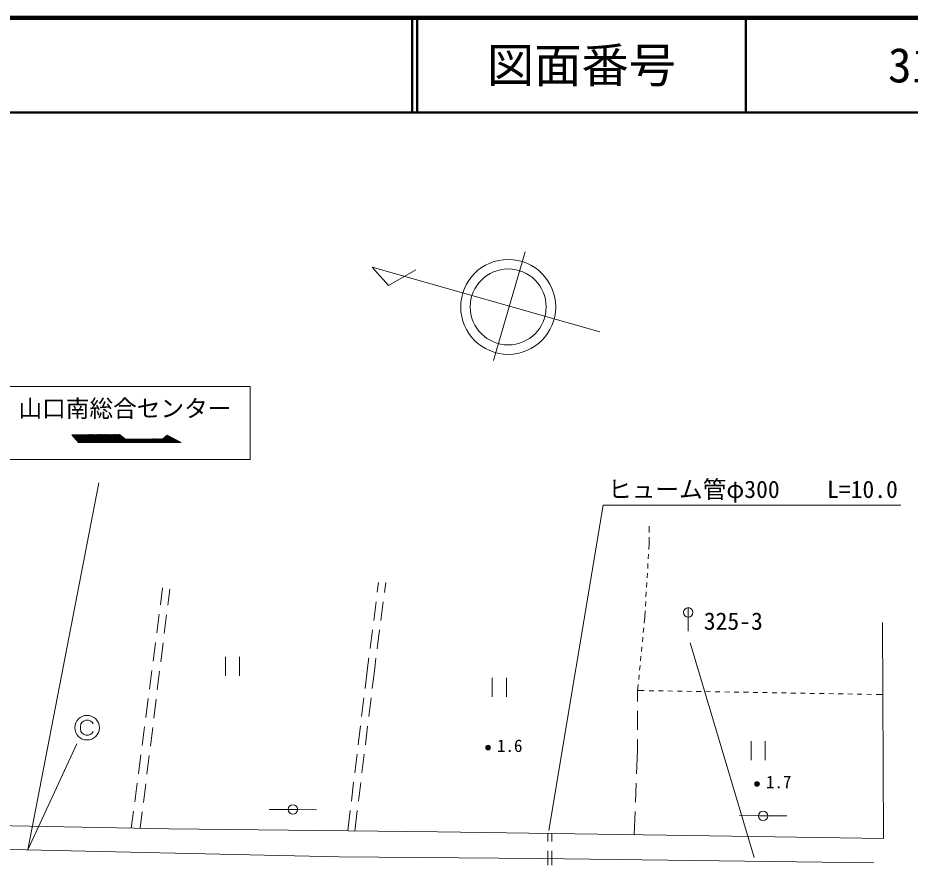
# Model space of a CAD drawing. Units: millimetres, scale not verified. Extents: x 40000 to 680000, y 20000 to 380000.
# Drawn here: x 467069 to 561345, y 290427 to 380000 of the extents above; entities that cross this region are included whole.
import ezdxf
from ezdxf.enums import TextEntityAlignment as Align

# ---------------------------------------------------------------- set-up
doc = ezdxf.new("R2010")
doc.units = ezdxf.units.MM
doc.header["$LTSCALE"] = 1000
for name, color, linetype, lineweight in [('M-BGD', 7, 'Continuous', 13), ('M-BMK-SRVR', 3, 'Continuous', 13), ('M-STR-HTXT', 7, 'Continuous', 13), ('M-STR-STRC', 7, 'Continuous', 13), ('M-STR-STRD', 7, 'Continuous', 13), ('M-TTL', 2, 'Continuous', 140), ('M-TTL-LINE', 7, 'Continuous', 50)]:
    doc.layers.add(name, color=color, linetype=linetype, lineweight=lineweight)
doc.layers.add('M-BGD-HTXT', color=7, linetype='Continuous')
doc.layers.add('M-TTL-TXT', color=7, linetype='Continuous')
doc.styles.add('ＭＳ ゴシック', font='')
doc.styles.get('ＭＳ ゴシック').set_extended_font_data('MS Gothic')

msp = doc.modelspace()

# ---------------------------------------------------------------- linework, layer by layer
at = {"layer": 'M-BGD'}
for p, q in [((533772, 325611), (533772, 326276)), ((533733, 323797), (533772, 324446)), ((533772, 324446), (533772, 325111)), ((533673, 322799), (533703, 323298)), ((533613, 321801), (533643, 322300)), ((533553, 320803), (533583, 321302)), ((482125, 317947), (482357, 319728)), ((483111, 319620), (482899, 317895)), ((505050, 319270), (505185, 320320)), ((505803, 319261), (505938, 320311)), ((533494, 319804), (533523, 320303)), ((533434, 318806), (533464, 319305)), ((504666, 316295), (504922, 318279)), ((505419, 316286), (505675, 318269)), ((533374, 317808), (533404, 318307)), ((481738, 314972), (481996, 316956)), ((482777, 316902), (482534, 314917)), ((533305, 316660), (533344, 317309)), ((533242, 316011), (533305, 316660)), ((558512, 293251), (558423, 316070)), ((504282, 313320), (504538, 315303)), ((505036, 313311), (505291, 315294)), ((533146, 315016), (533194, 315513)), ((481351, 311998), (481609, 313981)), ((533049, 314020), (533097, 314518)), ((482412, 313924), (482168, 311939)), ((532953, 313025), (533001, 313523)), ((488998, 312440), (488998, 310440)), ((490498, 312440), (490498, 310440)), ((504019, 311278), (504154, 312328)), ((504772, 311269), (504908, 312319)), ((532856, 312030), (532904, 312527)), ((503756, 309115), (504019, 311278)), ((504509, 309106), (504772, 311269)), ((532760, 311034), (532808, 311532)), ((480963, 309023), (481221, 311006)), ((482046, 310947), (481803, 308962)), ((517199, 310215), (517199, 308215)), ((518699, 310215), (518699, 308215)), ((532663, 310039), (532711, 310537)), ((532552, 308892), (532615, 309541)), ((533254, 308881), (532552, 308892)), ((532552, 308892), (532552, 307726)), ((534254, 308864), (533754, 308872)), ((535254, 308848), (534754, 308856)), ((536253, 308831), (535753, 308839)), ((537253, 308814), (536753, 308823)), ((538253, 308798), (537753, 308806)), ((539253, 308781), (538753, 308789)), ((540253, 308765), (539753, 308773)), ((541253, 308748), (540753, 308756)), ((542253, 308731), (541753, 308740)), ((543252, 308715), (542753, 308723)), ((544252, 308698), (543752, 308706)), ((545252, 308682), (544752, 308690)), ((546252, 308665), (545752, 308673)), ((547252, 308648), (546752, 308657)), ((548252, 308632), (547752, 308640)), ((549252, 308615), (548752, 308623)), ((550252, 308599), (549752, 308607)), ((551251, 308582), (550751, 308590)), ((552251, 308565), (551751, 308574)), ((553251, 308549), (552751, 308557)), ((554251, 308532), (553751, 308540)), ((555251, 308516), (554751, 308524)), ((556251, 308499), (555751, 308507)), ((557251, 308482), (556751, 308491)), ((558453, 308462), (557750, 308474)), ((480576, 306048), (480834, 308031)), ((481681, 307969), (481437, 305984)), ((503393, 306137), (503635, 308122)), ((504146, 306128), (504388, 308113)), ((532552, 306726), (532552, 304726)), ((473868, 305546), (473738, 305351)), ((474063, 305676), (473868, 305546)), ((474258, 305741), (474063, 305676)), ((474518, 305741), (474258, 305741)), ((474713, 305676), (474518, 305741)), ((474908, 305546), (474713, 305676)), ((475038, 305351), (474908, 305546)), ((473738, 305351), (473673, 305091)), ((473673, 305091), (473673, 304831)), ((473673, 304831), (473738, 304571)), ((473738, 304571), (473868, 304376)), ((474908, 304376), (475038, 304571)), ((480188, 303073), (480447, 305056)), ((481316, 304991), (481072, 303006)), ((503030, 303159), (503272, 305144)), ((503783, 303150), (504025, 305135)), ((473868, 304376), (474063, 304246)), ((474063, 304246), (474258, 304181)), ((474258, 304181), (474518, 304181)), ((474518, 304181), (474713, 304246)), ((474713, 304246), (474908, 304376)), ((532552, 303726), (532552, 302560)), ((544539, 303542), (544539, 301542)), ((546039, 303542), (546039, 301542)), ((479801, 300098), (480059, 302081)), ((480950, 302014), (480707, 300029)), ((502667, 300181), (502909, 302166)), ((503421, 300172), (503663, 302157)), ((532552, 302560), (532448, 300098)), ((479414, 297123), (479672, 299106)), ((480585, 299036), (480341, 297051)), ((502305, 297203), (502546, 299188)), ((503058, 297194), (503300, 299179)), ((532406, 299099), (532321, 297100)), ((479053, 294351), (479285, 296132)), ((480219, 296058), (480008, 294333)), ((495635, 296318), (493635, 296323)), ((495635, 296317), (496635, 296317)), ((496635, 296310), (498634, 296283)), ((501920, 294047), (502184, 296210)), ((502674, 294038), (502937, 296201)), ((532279, 296101), (532175, 293639)), ((545309, 295642), (543309, 295669)), ((545309, 295635), (546309, 295635)), ((546309, 295637), (548309, 295647)), ((523049, 293768), (523052, 292933)), ((523480, 293762), (523484, 292927)), ((523057, 291934), (523063, 290434)), ((523488, 291927), (523494, 290427))]:
    msp.add_line(p, q, dxfattribs=at)
msp.add_lwpolyline([(558512, 293251), (535550, 293592), (511403, 293933), (483059, 294273), (457155, 294776)], dxfattribs=at)
for centre, radius in [((474388, 304961), 1300), ((516756, 302856), 250), ((516756, 302856), 204), ((516756, 302856), 159), ((516756, 302856), 114), ((516756, 302856), 68.2), ((516756, 302856), 22.7), ((545172, 299020), 250), ((545172, 299020), 204), ((545172, 299020), 159), ((545172, 299020), 114), ((545172, 299020), 68.2), ((545172, 299020), 22.7), ((496135, 296317), 500), ((545809, 295635), 500)]:
    msp.add_circle(centre, radius, dxfattribs=at)
at = {"layer": 'M-BMK-SRVR'}
for p, q in [((517340, 343771), (520654, 355251)), ((504506, 353651), (506220, 351698)), ((528546, 346792), (504506, 353651)), ((506220, 351698), (509135, 353357))]:
    msp.add_line(p, q, dxfattribs=at)
for radius in [5016, 4013]:
    msp.add_circle((518877, 349439), radius, dxfattribs=at)
at = {"layer": 'M-STR-HTXT'}
for p, q in [((523187, 294101), (528910, 328491)), ((528910, 328491), (560360, 328491))]:
    msp.add_line(p, q, dxfattribs=at)
at = {"layer": 'M-STR-STRC'}
for p, q in [((472791, 335897), (472821, 335925)), ((472808, 335925), (473587, 335097)), ((472845, 335835), (472942, 335926)), ((472899, 335772), (473064, 335927)), ((472921, 335926), (473700, 335097)), ((472954, 335710), (473186, 335928)), ((473008, 335647), (473307, 335928)), ((473034, 335927), (473814, 335097)), ((473062, 335584), (473429, 335929)), ((473117, 335522), (473550, 335930)), ((473147, 335927), (473927, 335097)), ((473171, 335459), (473672, 335930)), ((473225, 335397), (473794, 335931)), ((473260, 335928), (474041, 335097)), ((473279, 335334), (473915, 335932)), ((473334, 335272), (474037, 335933)), ((473373, 335929), (474154, 335098)), ((473388, 335209), (474159, 335933)), ((473442, 335146), (474280, 335934)), ((473486, 335929), (474268, 335098)), ((473510, 335097), (474402, 335935)), ((473599, 335930), (474381, 335098)), ((473632, 335097), (474523, 335936)), ((473712, 335931), (474495, 335098)), ((473753, 335097), (474645, 335936)), ((473825, 335931), (474608, 335098)), ((473874, 335097), (474767, 335937)), ((473938, 335932), (474722, 335098)), ((473995, 335097), (474888, 335938)), ((474051, 335933), (474835, 335099)), ((474116, 335098), (475010, 335938)), ((474164, 335933), (474949, 335099)), ((474237, 335098), (475132, 335939)), ((474277, 335934), (475062, 335099)), ((474358, 335098), (475253, 335940)), ((474390, 335935), (475176, 335099)), ((474479, 335098), (475375, 335941)), ((474503, 335935), (475289, 335099)), ((474600, 335098), (475496, 335941)), ((474616, 335936), (475403, 335099)), ((474721, 335098), (475618, 335942)), ((474729, 335937), (475516, 335100)), ((474842, 335099), (475740, 335943)), ((474842, 335937), (475630, 335100)), ((474955, 335938), (475743, 335100)), ((474963, 335099), (475861, 335944)), ((475068, 335939), (475857, 335100)), ((475084, 335099), (475983, 335944)), ((475181, 335939), (475970, 335100)), ((475205, 335099), (476105, 335945)), ((475294, 335940), (476084, 335100)), ((475326, 335099), (476226, 335946)), ((475407, 335941), (476197, 335100)), ((475447, 335099), (476348, 335946)), ((475520, 335942), (476311, 335101)), ((475568, 335100), (476470, 335947)), ((475633, 335942), (476424, 335101)), ((475689, 335100), (476591, 335948)), ((475746, 335943), (476537, 335101)), ((475810, 335100), (476713, 335949)), ((475859, 335944), (476651, 335101)), ((475931, 335100), (476834, 335949)), ((475972, 335944), (476764, 335101)), ((476052, 335100), (476956, 335950)), ((476085, 335945), (476878, 335101)), ((476173, 335100), (477078, 335951)), ((476198, 335946), (476991, 335102)), ((476294, 335101), (477199, 335952)), ((476311, 335946), (477105, 335102)), ((476415, 335101), (477321, 335952)), ((476424, 335947), (477218, 335102)), ((476536, 335101), (477443, 335953)), ((476537, 335948), (477332, 335102)), ((476650, 335948), (477445, 335102)), ((476657, 335101), (477564, 335954)), ((476763, 335949), (477559, 335102)), ((476778, 335101), (477686, 335954)), ((476876, 335950), (477672, 335102)), ((476899, 335101), (477802, 335950)), ((476989, 335950), (477786, 335103)), ((477020, 335102), (477869, 335900)), ((477102, 335951), (477899, 335103)), ((477142, 335102), (477936, 335849)), ((477215, 335952), (478013, 335103)), ((477263, 335102), (478003, 335798)), ((477328, 335952), (478126, 335103)), ((477384, 335102), (478070, 335748)), ((477441, 335953), (478240, 335103)), ((477505, 335102), (478138, 335697)), ((477554, 335954), (478353, 335103)), ((477626, 335102), (478205, 335647)), ((477667, 335954), (478467, 335104)), ((477780, 335955), (478580, 335104)), ((478132, 335701), (478694, 335104)), ((482104, 335109), (482892, 335849)), ((482225, 335109), (482970, 335809)), ((482346, 335109), (483048, 335769)), ((482467, 335109), (483126, 335729)), ((482588, 335109), (483204, 335688)), ((482605, 335658), (483120, 335110)), ((482668, 335712), (483234, 335110)), ((482709, 335109), (483282, 335648)), ((482731, 335765), (483347, 335110)), ((482794, 335819), (483461, 335110)), ((482868, 335862), (483574, 335111)), ((483089, 335748), (483688, 335111)), ((483310, 335634), (483801, 335111)), ((477747, 335103), (478272, 335596)), ((477868, 335103), (478339, 335546)), ((477989, 335103), (478406, 335495)), ((478110, 335103), (478489, 335460)), ((478231, 335103), (478611, 335460)), ((478352, 335103), (478732, 335461)), ((478473, 335104), (478854, 335462)), ((478473, 335459), (478807, 335104)), ((478586, 335460), (478921, 335104)), ((478594, 335104), (478976, 335463)), ((478699, 335461), (479034, 335104)), ((478715, 335104), (479098, 335464)), ((478812, 335462), (479148, 335105)), ((478836, 335104), (479219, 335464)), ((478925, 335462), (479261, 335105)), ((478957, 335104), (479341, 335465)), ((479038, 335463), (479375, 335105)), ((479078, 335104), (479463, 335466)), ((479151, 335464), (479488, 335105)), ((479199, 335105), (479584, 335467)), ((479264, 335465), (479602, 335105)), ((479320, 335105), (479706, 335468)), ((479377, 335465), (479715, 335105)), ((479441, 335105), (479828, 335468)), ((479490, 335466), (479829, 335105)), ((479562, 335105), (479950, 335469)), ((479603, 335467), (479942, 335106)), ((479683, 335105), (480071, 335470)), ((479716, 335468), (480056, 335106)), ((479804, 335105), (480193, 335471)), ((479828, 335468), (480169, 335106)), ((479925, 335106), (480315, 335472)), ((479941, 335469), (480283, 335106)), ((480046, 335106), (480436, 335472)), ((480054, 335470), (480396, 335106)), ((480167, 335106), (480558, 335473)), ((480167, 335471), (480510, 335106)), ((480280, 335471), (480623, 335107)), ((480288, 335106), (480680, 335474)), ((480393, 335472), (480737, 335107)), ((480409, 335106), (480802, 335475)), ((480506, 335473), (480850, 335107)), ((480530, 335106), (480923, 335476)), ((480619, 335474), (480964, 335107)), ((480652, 335107), (481045, 335477)), ((480732, 335474), (481077, 335107)), ((480773, 335107), (481167, 335477)), ((480845, 335475), (481191, 335107)), ((480894, 335107), (481288, 335478)), ((480958, 335476), (481304, 335107)), ((481015, 335107), (481410, 335479)), ((481071, 335477), (481418, 335108)), ((481136, 335107), (481532, 335480)), ((481184, 335477), (481531, 335108)), ((481257, 335107), (481654, 335481)), ((481297, 335478), (481645, 335108)), ((481378, 335108), (481775, 335481)), ((481410, 335479), (481758, 335108)), ((481499, 335108), (481897, 335482)), ((481522, 335480), (481872, 335108)), ((481620, 335108), (482019, 335483)), ((481635, 335480), (481985, 335108)), ((481741, 335108), (482140, 335484)), ((481748, 335481), (482099, 335109)), ((481861, 335482), (482212, 335109)), ((481862, 335108), (482262, 335485)), ((481974, 335483), (482326, 335109)), ((481983, 335108), (482384, 335485)), ((482087, 335483), (482439, 335109)), ((482200, 335484), (482553, 335109)), ((482313, 335485), (482666, 335109)), ((482416, 335497), (482780, 335109)), ((482479, 335550), (482893, 335110)), ((482542, 335604), (483007, 335110)), ((482830, 335110), (483360, 335608)), ((482951, 335110), (483438, 335567)), ((483072, 335110), (483516, 335527)), ((483193, 335110), (483594, 335487)), ((483314, 335110), (483672, 335446)), ((483435, 335110), (483750, 335406)), ((483531, 335519), (483915, 335111)), ((483556, 335111), (483828, 335366)), ((483677, 335111), (483906, 335326)), ((483752, 335405), (484028, 335111)), ((483798, 335111), (483984, 335285)), ((483919, 335111), (484062, 335245)), ((483973, 335291), (484142, 335111)), ((484040, 335111), (484140, 335205)), ((484162, 335111), (484218, 335164)), ((484194, 335177), (484255, 335112)), ((484283, 335112), (484296, 335124)), ((468129, 292053), (475643, 330830)), ((537893, 317651), (537893, 315151)), ((544854, 291220), (538108, 313931)), ((468129, 292053), (473311, 303239))]:
    msp.add_line(p, q, dxfattribs=at)
for points in [[(491625, 333326), (465508, 333326), (465508, 341038), (491625, 341031)], [(477796, 335955), (478453, 335459), (482403, 335486), (482854, 335869), (484320, 335112), (473485, 335097), (472767, 335925)]]:
    msp.add_lwpolyline(points, close=True, dxfattribs=at)
msp.add_circle((537893, 317151), 500, dxfattribs=at)
at = {"layer": 'M-STR-STRD'}
msp.add_lwpolyline([(463198, 292164), (501014, 291312), (522111, 291114), (557523, 290666)], dxfattribs=at)
at = {"layer": 'M-TTL'}
msp.add_line((680000, 380000), (40000, 380000), dxfattribs=at)
at = {"layer": 'M-TTL-LINE'}
for p, q in [((508747, 380000), (508747, 370000)), ((509247, 380000), (509247, 370000)), ((543997, 380000), (543997, 370000)), ((40000, 370000), (680000, 370000))]:
    msp.add_line(p, q, dxfattribs=at)

# ---------------------------------------------------------------- texts
at = {"layer": 'M-BGD', "style": 'ＭＳ ゴシック'}
msp.add_text('1.7', height=1320, dxfattribs=at).set_placement((546105, 298159), align=Align.BOTTOM_LEFT)
at = {"layer": 'M-BGD-HTXT', "style": 'ＭＳ ゴシック'}
msp.add_text('1.6', height=1320, dxfattribs=at).set_placement((517689, 301995), align=Align.BOTTOM_LEFT)
at = {"layer": 'M-STR-HTXT', "style": 'ＭＳ ゴシック'}
msp.add_text('ヒューム管φ300\u3000\u3000L=10.0', height=1833, dxfattribs=at).set_placement((544735, 328691), align=Align.BOTTOM_CENTER)
at = {"layer": 'M-STR-STRC', "style": 'ＭＳ ゴシック'}
msp.add_text('山口南総合センター', height=1833, dxfattribs=at).set_placement((478382, 337244), align=Align.BOTTOM_CENTER)
msp.add_text('325-3', height=1833, dxfattribs=at).set_placement((539544, 316227), align=Align.MIDDLE_LEFT)
at = {"layer": 'M-TTL-TXT', "style": 'ＭＳ ゴシック'}
for s, p in [('図面番号', (526622, 375000)), ('31', (561497, 375000))]:
    msp.add_text(s, height=3666, dxfattribs=at).set_placement(p, align=Align.MIDDLE_CENTER)

doc.saveas('drawing.dxf')
